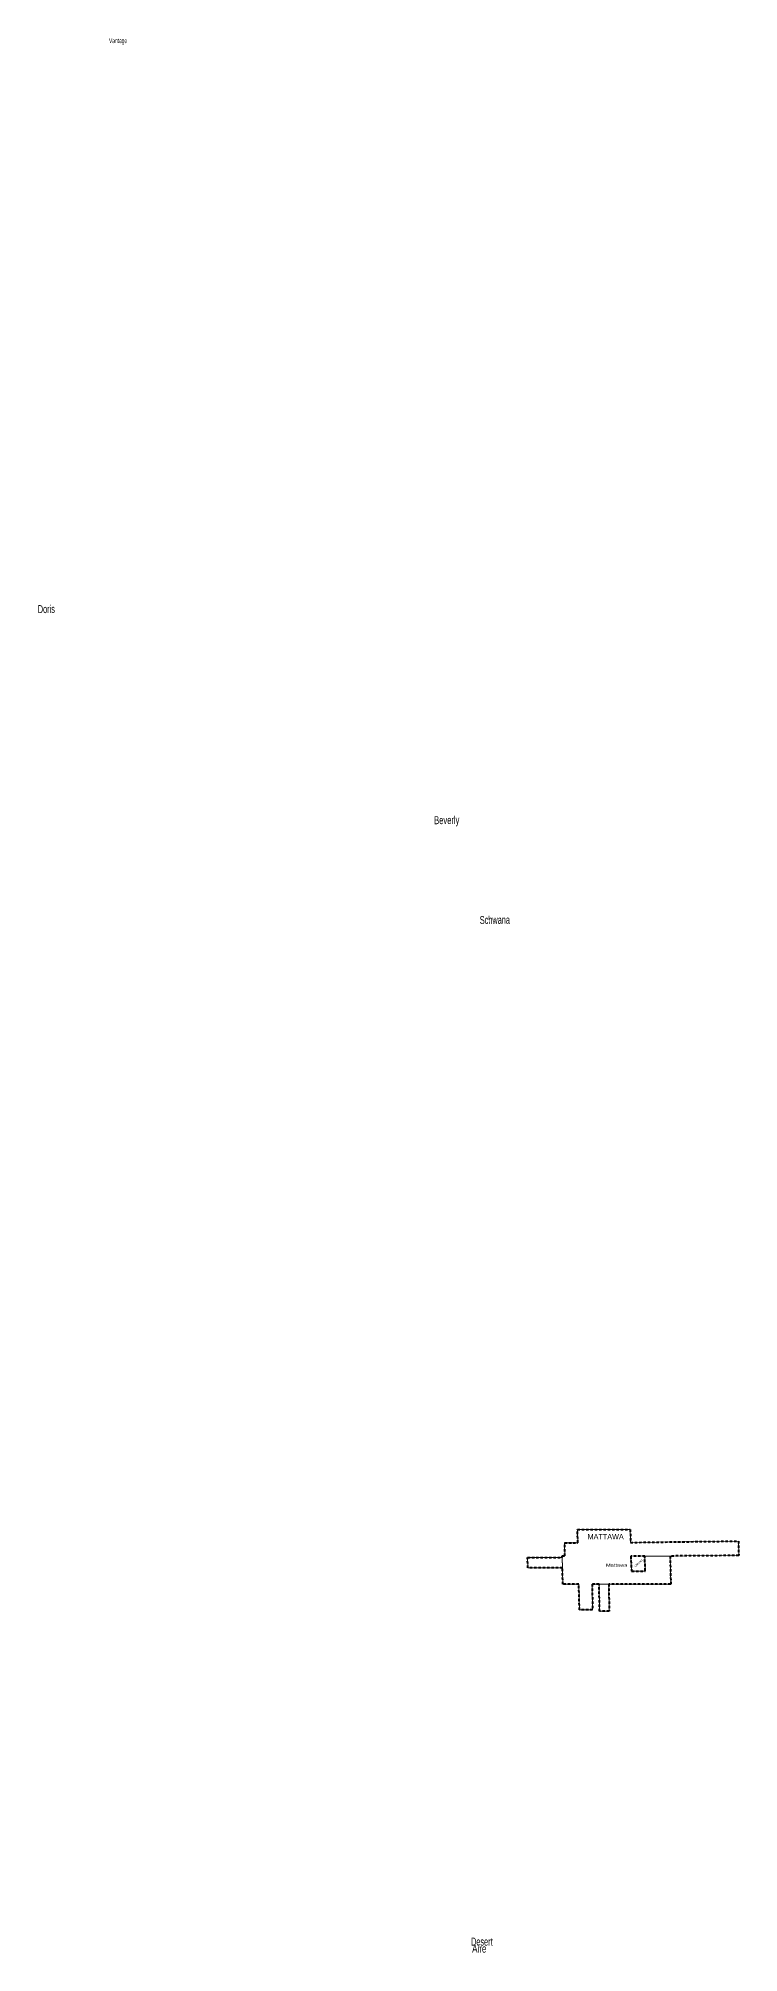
# Model space of a CAD drawing. Header units: feet. Extents: x -903180 to 1023491, y -707744 to 564635.
# Drawn here: x 248496 to 283510, y -297500 to -201826 of the extents above; entities that cross this region are included whole.
import ezdxf

# ---------------------------------------------------------------- set-up
doc = ezdxf.new("R2010")
doc.units = ezdxf.units.FT
doc.header["$LTSCALE"] = 80
doc.linetypes.add('SHORT_DASHED', pattern=[2.7, 1.5, -1.2])
doc.layers.add('13', color=7, linetype='SHORT_DASHED', lineweight=40)
doc.layers.add('58', color=7, linetype='Continuous', lineweight=13)
for name, color, linetype in [('14', 7, 'Continuous'), ('16', 7, 'Continuous'), ('36', 7, 'Continuous')]:
    doc.layers.add(name, color=color, linetype=linetype)

msp = doc.modelspace()

# ---------------------------------------------------------------- linework, layer by layer
at = {"layer": '13'}
for points in [[(276208.32, -280370.25), (275548.1, -280368.99), (275516.92, -279079.9), (274716.64, -279078.38), (274696.82, -278269.97), (272961.57, -278266.71), (272957.39, -277741.69), (274688.58, -277744.95), (274682.6, -277670.62), (274822.66, -277671.24), (274806.62, -277007.57), (275466.84, -277008.83), (275450.88, -276348.81), (278090.01, -276353.84), (278098.2, -276997.36), (283493.61, -276928.68), (283509.63, -277650.6), (280076.56, -277675.73)], [(280076.56, -277675.73), (280114.56, -279077.33), (280114.87, -279088.65), (280095.1, -279088.61), (277010.72, -279082.92), (277039.65, -280431.61), (276557.53, -280430.93), (276528.59, -279081.36), (276177.15, -279081.16), (276208.32, -280370.25)]]:
    msp.add_lwpolyline(points, dxfattribs=at)
msp.add_lwpolyline([(278816.36, -277684.95), (278110.76, -277690.12), (278145.62, -278404.89), (278146.16, -278424.9), (278162.58, -278424.93), (278814.97, -278426.17), (278836.45, -278426.21), (278835.91, -278406.21)], close=True, dxfattribs=at)
at = {"layer": '58'}
for points in [[(276208.32, -280370.25), (275548.1, -280368.99), (275516.92, -279079.9), (274716.64, -279078.38), (274682.6, -277670.62), (274822.66, -277671.24), (274806.62, -277007.57), (275466.84, -277008.83), (275450.88, -276348.81), (278090.01, -276353.84), (278099.82, -276993.92), (283493.61, -276928.68), (283509.63, -277650.6), (278110.76, -277690.12), (278145.62, -278404.89), (278146.16, -278424.9), (278162.58, -278424.93), (278814.97, -278426.17), (278836.45, -278426.21), (278835.91, -278406.21), (278816.28, -277682.05), (280076.64, -277678.74), (280114.56, -279077.33), (280114.87, -279088.65), (280095.1, -279088.61), (276177.15, -279081.16)], [(274696.82, -278269.97), (272961.57, -278266.71), (272957.39, -277741.69), (274688.58, -277744.95), (274688.58, -277744.95)], [(277039.65, -280431.61), (276557.53, -280430.93), (276528.59, -279081.36), (277010.72, -279082.92)]]:
    msp.add_lwpolyline(points, close=True, dxfattribs=at)

# ---------------------------------------------------------------- texts
at = {"layer": '14', "width": 0.85}
msp.add_text('MATTAWA', height=266.2, dxfattribs=at).set_placement((275953.8, -276841.85))
at = {"layer": '16'}
for s, height, width, p in [('Vantage', 242, 0.6, (252033.23, -202067.76)), ('Desert', 400, 0.6, (270129.63, -297145.84)), ('Aire', 400, 0.75, (270184.08, -297493.85))]:
    msp.add_text(s, height=height, dxfattribs=dict(at, width=width)).set_placement(p)
for s, width, p in [('Doris', 0.6, (248474.3, -230555.03)), ('Beverly', 0.65, (268286.57, -241102.25)), ('Schwana', 0.6, (270567.66, -246091.19))]:
    msp.add_text(s, height=400, rotation=0.63, dxfattribs=dict(at, width=width)).set_placement(p)
at = {"layer": '36', "width": 1.35}
msp.add_text('Mattawa', height=157.5, dxfattribs=at).set_placement((276872.38, -278212.03))
msp.add_text('Uninc.', height=113, rotation=44, dxfattribs=at).set_placement((278348.49, -278250.41))

doc.saveas('drawing.dxf')
